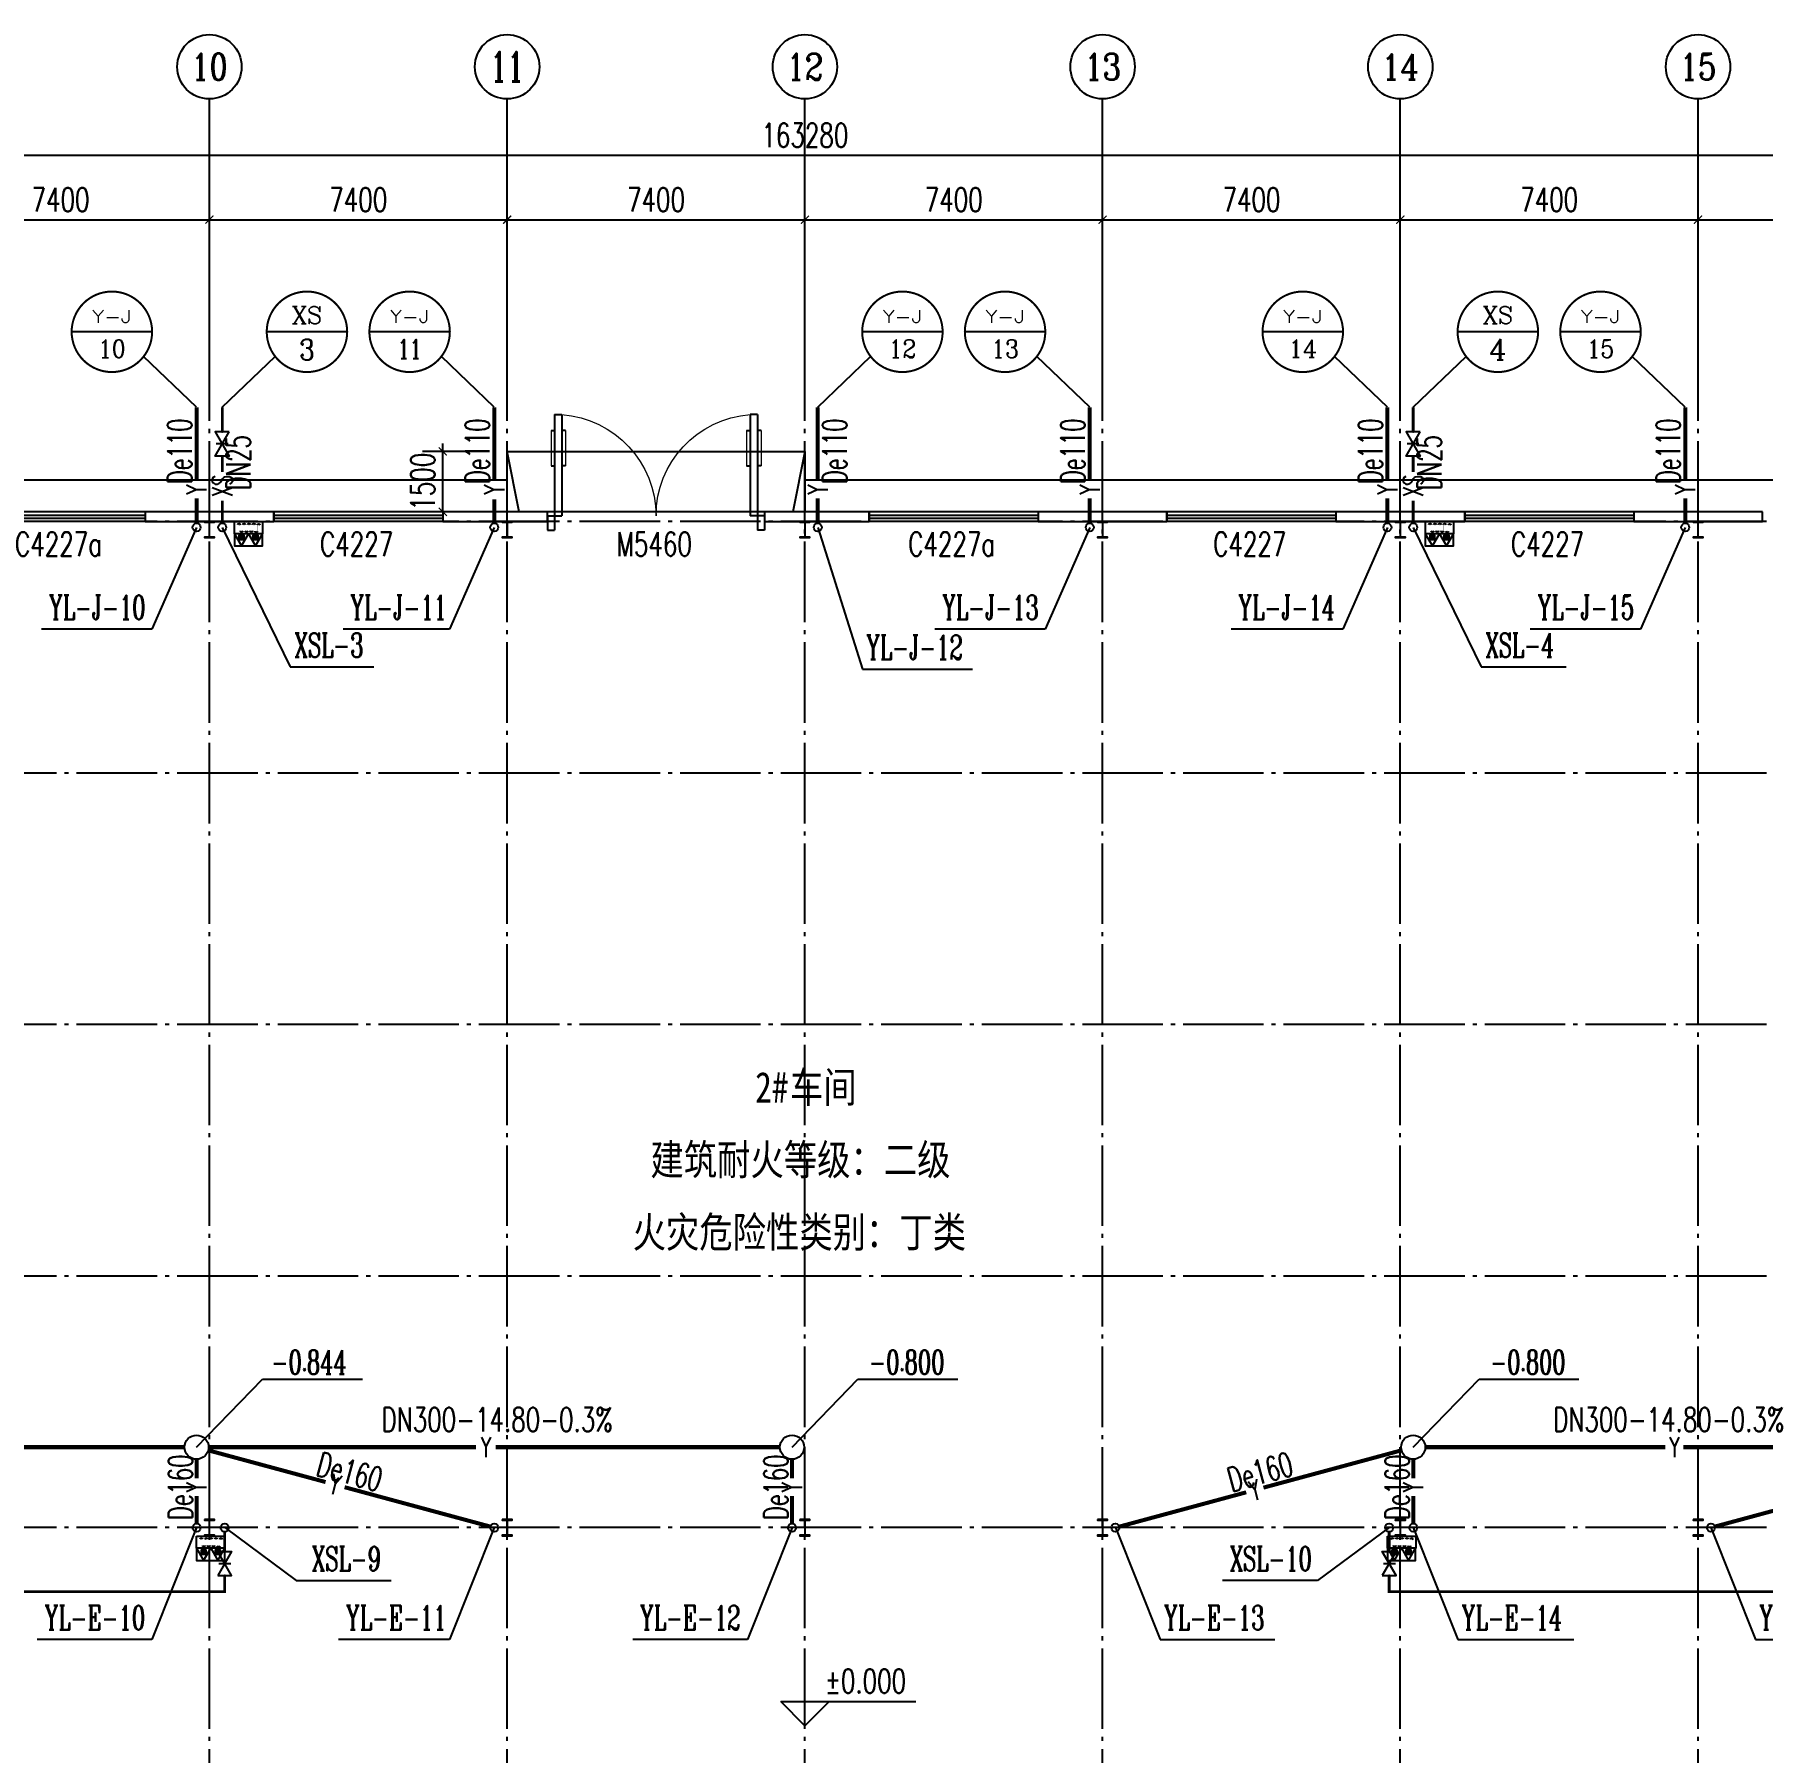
# Model space of a CAD drawing. Header units: millimetres. Extents: x 418304 to 847498, y 48187 to 111456.
# Drawn here: x 421534.4 to 421577.35, y 54546.15 to 54588.83 of the extents above; entities that cross this region are included whole.
import ezdxf
from ezdxf.enums import TextEntityAlignment as Align

# ---------------------------------------------------------------- set-up
doc = ezdxf.new("R2010")
doc.units = ezdxf.units.MM
doc.header["$LTSCALE"] = 1000
doc.linetypes.add('DOTE', pattern=[2.42, 2, -0.2, 0.02, -0.2])
for name, color, linetype in [('AXIS', 3, 'Continuous'), ('AXIS_TEXT', 7, 'Continuous'), ('COLUMN', 2, 'Continuous'), ('DIM_ELEV', 3, 'Continuous'), ('DIM_消防', 3, 'Continuous'), ('DIM_雨水', 3, 'Continuous'), ('DOTE', 8, 'DOTE'), ('EQUIP_消防', 7, 'Continuous'), ('PIPE-消防', 1, 'Continuous'), ('PIPE-雨水', 4, 'Continuous'), ('PUB_DIM', 3, 'Continuous'), ('PUB_TEXT', 7, 'Continuous'), ('TEXT_消防', 7, 'Continuous'), ('TEXT_雨水', 7, 'Continuous'), ('TWT_LEAD', 3, 'Continuous'), ('TWT_TEXT', 7, 'Continuous'), ('VALVE_消防', 7, 'Continuous'), ('VPIPE-消防', 1, 'Continuous'), ('VPIPE-雨水', 4, 'Continuous'), ('WALL-PARAPET', 6, 'Continuous'), ('WELL_雨水', 4, 'Continuous'), ('WINDOW', 4, 'Continuous'), ('WINDOW_TEXT', 7, 'Continuous')]:
    doc.layers.add(name, color=color, linetype=linetype)
doc.styles.add('_TCH_AXIS', font='COMPLEX', dxfattribs={"bigfont": 'GBCBIG'})
doc.styles.add('_TCH_DIM', font='SIMPLEX', dxfattribs={"bigfont": 'GBCBIG'})
doc.styles.add('_TCH_DIM_T3', font='SIMPLEX', dxfattribs={"width": 0.705882, "bigfont": 'GBCBIG'})
doc.styles.add('_TCH_WINDOW', font='SIMPLEX', dxfattribs={"height": 3.5, "bigfont": 'GBCBIG'})
doc.styles.add('_TWT_CIRCLE', font='COMPLEX', dxfattribs={"width": 1.1, "height": 3, "bigfont": 'HZTXT'})
doc.styles.add('_TWT_PIPEDN', font='SIMPLEX', dxfattribs={"width": 0.8, "height": 3, "bigfont": 'HZTXT'})
doc.styles.add('_TWT_PIPETEXT', font='SIMPLEX', dxfattribs={"width": 0.8, "height": 3.5, "bigfont": 'HZTXT'})
doc.styles.add('_TWT_SERIAL', font='COMPLEX', dxfattribs={"width": 0.8, "height": 3, "bigfont": 'HZTXT'})
doc.styles.add('COMPLEX', font='COMPLEX')
doc.styles.add('YAYA', font='', dxfattribs={"width": 0.8, "height": 1})
doc.styles.get('YAYA').set_extended_font_data('SimSun')
doc.dimstyles.new('_TCH_ARCH&&200', dxfattribs={"dimtxt": 595, "dimasz": 200, "dimexe": 500, "dimexo": 600, "dimgap": 200, "dimtad": 1, "dimdec": 0, "dimzin": 0, "dimdsep": 46, "dimtxsty": '_TCH_DIM_T3', "dimblk": 'ARCHTICK', "dimcen": 0.09, "dimclrt": 7, "dimazin": 2, "dimtfac": 1, "dimtdec": 0, "dimtix": 1, "dimtmove": 2, "dimatfit": 3, "dimfxl": 0, "dimtolj": 1, "dimtzin": 0, "dimarcsym": 0})

# ---------------------------------------------------------------- blocks, each defined once
blk = doc.blocks.new('A$C797E1D2B')
at = {"layer": 'COLUMN'}
h = blk.add_hatch(color=256, dxfattribs=at)
h.paths.add_polyline_path([(125, 400), (250, 400), (250, 388), (130, 388), (130, 200), (125, 200)])
h.paths.add_polyline_path([(0, 400), (125, 400), (125, 200), (120, 200), (120, 388), (0, 388)])
h.paths.add_polyline_path([(0, 12), (120, 12), (120, 200), (125, 200), (125, 0), (0, 0)])
h.paths.add_polyline_path([(125, 200), (130, 200), (130, 12), (250, 12), (250, 0), (125, 0)])
blk.add_lwpolyline([(250, 0), (250, 12), (130, 12), (130, 388), (250, 388), (250, 400), (0, 400), (0, 388), (120, 388), (120, 12), (0, 12), (0, 0)], close=True, dxfattribs=at)
blk = doc.blocks.new('消防软管卷盘')
blk.add_lwpolyline([(4963954, 151899), (4963954, 150312), (4964641, 150312), (4964641, 151899)], close=True)
for points, const_width in [([(4964134, 151704), (4964482, 151704)], 1), ([(4964134, 151566), (4964482, 151566)], 1), ([(4964134, 151428), (4964482, 151428)], 1), ([(4964134, 151290), (4964482, 151290)], 1), ([(4964134, 151152), (4964482, 151152)], 1), ([(4964134, 151014), (4964482, 151014)], 0.1), ([(4964134, 150876), (4964482, 150876)], 1), ([(4964134, 150738), (4964482, 150738)], 1), ([(4964150, 150600), (4964499, 150600)], 1), ([(4964150, 150462), (4964499, 150462)], 1)]:
    blk.add_lwpolyline(points, dxfattribs=dict(const_width=const_width))
for centre, start, end in [((4964134, 151636), 90, 270), ((4964134, 151360), 90, 270), ((4964134, 151084), 90, 270), ((4964482, 151498), 270, 90), ((4964482, 151222), 270, 90), ((4964482, 150946), 270, 90), ((4964134, 150808), 90, 270), ((4964150, 150532), 90, 270), ((4964499, 150670), 270, 90)]:
    blk.add_arc(centre, 69, start, end)
blk = doc.blocks.new('$TwtSys$00000546')
h = blk.add_hatch()
h.set_pattern_fill('ANSI31', color=256, scale=200, style=0)
h.set_pattern_definition([(45, (-38543.802, -6670.83), (-17.67767, 17.67767), [])])
h.paths.add_polyline_path([(-65, 174), (65, 174), (65, 44), (-65, 44)])
for points in [[(0, 344), (-198, 0), (198, 0)], [(-65, 174), (65, 174), (65, 44), (-65, 44)]]:
    blk.add_lwpolyline(points, close=True)
blk = doc.blocks.new('92623')
blk.add_lwpolyline([(8910066, 83014), (8909273, 83014), (8909273, 82670), (8910066, 82670)], close=True)
at = {"xscale": -0.5, "yscale": 0.5, "zscale": 0.5, "rotation": 89.99999999998747}
blk.add_blockref('消防软管卷盘', (8985223, 2565334), dxfattribs=at)
at = {"layer": 'EQUIP_消防', "color": 8, "rotation": 180}
for p in [(8909471, 83014), (8909868, 83014)]:
    blk.add_blockref('$TwtSys$00000546', p, dxfattribs=at)
blk = doc.blocks.new('$DorLib2D$00000011')
for p, q in [((-0.4667, 0.4709), (-0.4667, -0.0625)), ((-0.4667, 0.4709), (-0.4333, 0.4709)), ((-0.4333, 0.4709), (-0.4333, 0.0042)), ((0.4333, 0.4709), (0.4333, 0.0042)), ((0.4667, 0.4709), (0.4333, 0.4709)), ((0.4667, 0.4709), (0.4667, -0.0625)), ((-0.4833, 0.3962), (-0.4667, 0.3962)), ((-0.4167, 0.3962), (-0.4333, 0.3962)), ((0.4167, 0.3962), (0.4333, 0.3962)), ((0.4833, 0.3962), (0.4667, 0.3962)), ((-0.4833, 0.2346), (-0.4667, 0.2346)), ((-0.4167, 0.2346), (-0.4333, 0.2346)), ((0.4167, 0.2346), (0.4333, 0.2346)), ((0.4833, 0.2346), (0.4667, 0.2346)), ((-0.5, 0.0042), (-0.4333, 0.0042)), ((-0.5, 0.0042), (-0.5, -0.0625)), ((0.5, 0.0042), (0.4333, 0.0042)), ((0.5, 0.0042), (0.5, -0.0625)), ((-0.5, -0.0625), (-0.4667, -0.0625)), ((0.5, -0.0625), (0.4667, -0.0625))]:
    blk.add_line(p, q)
at = {"lineweight": 13}
for p, q in [((-0.4833, 0.3962), (-0.4833, 0.2346)), ((-0.4167, 0.3962), (-0.4167, 0.2346)), ((0.4167, 0.3962), (0.4167, 0.2346)), ((0.4833, 0.3962), (0.4833, 0.2346))]:
    blk.add_line(p, q, dxfattribs=at)
for centre, start, end in [((-0.4667, 0.0042), 0, 85.90396), ((0.4667, 0.0042), 94.09604, 180)]:
    blk.add_arc(centre, 0.4667, start, end, dxfattribs=at)
blk = doc.blocks.new('$TCHSYS$WIN2D')
for p, q in [((-0.5, 0.5), (0.5, 0.5)), ((-0.5, 0.5), (-0.5, -0.5)), ((0.5, 0.5), (0.5, -0.5)), ((0.5, 0.167), (-0.5, 0.167)), ((0.5, -0.167), (-0.5, -0.167)), ((-0.5, -0.5), (0.5, -0.5))]:
    blk.add_line(p, q)
blk = doc.blocks.new('_AXISO')
blk.add_circle((0, 0), 0.5)
at = {"layer": 'AXIS_TEXT', "style": 'COMPLEX', "width": 1.041667}
blk.add_attdef('A', text='', height=0.56, dxfattribs=at).set_placement((-0.25, -0.28), (0.25, -0.28), align=Align.FIT)
blk = doc.blocks.new('_ArchTick')
at = {"color": 0, "linetype": 'ByBlock', "const_width": 0.15}
blk.add_lwpolyline([(-0.5, -0.5), (0.5, 0.5)], dxfattribs=at)
blk = doc.blocks.new('*D222')
at = {"layer": 'AXIS', "color": 0, "lineweight": -2}
for p, q in [((487606, 130727), (487606, 137227)), ((650886, 130727), (650886, 137227)), ((487606, 136727), (650886, 136727))]:
    blk.add_line(p, q, dxfattribs=at)
at = {"layer": 'Defpoints', "color": 0}
for p in [(650886, 136727), (487606, 130127), (650886, 130127)]:
    blk.add_point(p, dxfattribs=at)
at = {"layer": 'AXIS', "color": 0, "lineweight": -2, "xscale": 200, "yscale": 200, "zscale": 200, "rotation": 180}
blk.add_blockref('_ArchTick', (487606, 136727), dxfattribs=at)
at = {"layer": 'AXIS', "color": 0, "lineweight": -2, "xscale": 200, "yscale": 200, "zscale": 200}
blk.add_blockref('_ArchTick', (650886, 136727), dxfattribs=at)
at = {"layer": 'AXIS', "color": 7, "insert": (569246, 137224), "char_height": 595, "attachment_point": 5, "style": '_TCH_DIM_T3'}
blk.add_mtext('\\A1;163280', dxfattribs=at)
blk = doc.blocks.new('*D232')
at = {"layer": 'AXIS', "color": 0, "lineweight": -2}
for p, q in [((547046, 130727), (547046, 135627)), ((554446, 130727), (554446, 135627)), ((547046, 135127), (554446, 135127))]:
    blk.add_line(p, q, dxfattribs=at)
at = {"layer": 'Defpoints', "color": 0}
for p in [(554446, 135127), (547046, 130127), (554446, 130127)]:
    blk.add_point(p, dxfattribs=at)
at = {"layer": 'AXIS', "color": 0, "lineweight": -2, "xscale": 200, "yscale": 200, "zscale": 200, "rotation": 180}
blk.add_blockref('_ArchTick', (547046, 135127), dxfattribs=at)
at = {"layer": 'AXIS', "color": 0, "lineweight": -2, "xscale": 200, "yscale": 200, "zscale": 200}
blk.add_blockref('_ArchTick', (554446, 135127), dxfattribs=at)
at = {"layer": 'AXIS', "color": 7, "insert": (550746, 135624), "char_height": 595, "attachment_point": 5, "style": '_TCH_DIM_T3'}
blk.add_mtext('\\A1;7400', dxfattribs=at)
blk = doc.blocks.new('*D233')
at = {"layer": 'AXIS', "color": 0, "lineweight": -2}
for p, q in [((554446, 130727), (554446, 135627)), ((561846, 130727), (561846, 135627)), ((554446, 135127), (561846, 135127))]:
    blk.add_line(p, q, dxfattribs=at)
at = {"layer": 'Defpoints', "color": 0}
for p in [(561846, 135127), (554446, 130127), (561846, 130127)]:
    blk.add_point(p, dxfattribs=at)
at = {"layer": 'AXIS', "color": 0, "lineweight": -2, "xscale": 200, "yscale": 200, "zscale": 200, "rotation": 180}
blk.add_blockref('_ArchTick', (554446, 135127), dxfattribs=at)
at = {"layer": 'AXIS', "color": 0, "lineweight": -2, "xscale": 200, "yscale": 200, "zscale": 200}
blk.add_blockref('_ArchTick', (561846, 135127), dxfattribs=at)
at = {"layer": 'AXIS', "color": 7, "insert": (558146, 135624), "char_height": 595, "attachment_point": 5, "style": '_TCH_DIM_T3'}
blk.add_mtext('\\A1;7400', dxfattribs=at)
blk = doc.blocks.new('*D234')
at = {"layer": 'AXIS', "color": 0, "lineweight": -2}
for p, q in [((561846, 130727), (561846, 135627)), ((569246, 130727), (569246, 135627)), ((561846, 135127), (569246, 135127))]:
    blk.add_line(p, q, dxfattribs=at)
at = {"layer": 'Defpoints', "color": 0}
for p in [(569246, 135127), (561846, 130127), (569246, 130127)]:
    blk.add_point(p, dxfattribs=at)
at = {"layer": 'AXIS', "color": 0, "lineweight": -2, "xscale": 200, "yscale": 200, "zscale": 200, "rotation": 180}
blk.add_blockref('_ArchTick', (561846, 135127), dxfattribs=at)
at = {"layer": 'AXIS', "color": 0, "lineweight": -2, "xscale": 200, "yscale": 200, "zscale": 200}
blk.add_blockref('_ArchTick', (569246, 135127), dxfattribs=at)
at = {"layer": 'AXIS', "color": 7, "insert": (565546, 135624), "char_height": 595, "attachment_point": 5, "style": '_TCH_DIM_T3'}
blk.add_mtext('\\A1;7400', dxfattribs=at)
blk = doc.blocks.new('*D235')
at = {"layer": 'AXIS', "color": 0, "lineweight": -2}
for p, q in [((569246, 130727), (569246, 135627)), ((576646, 130727), (576646, 135627)), ((569246, 135127), (576646, 135127))]:
    blk.add_line(p, q, dxfattribs=at)
at = {"layer": 'Defpoints', "color": 0}
for p in [(576646, 135127), (569246, 130127), (576646, 130127)]:
    blk.add_point(p, dxfattribs=at)
at = {"layer": 'AXIS', "color": 0, "lineweight": -2, "xscale": 200, "yscale": 200, "zscale": 200, "rotation": 180}
blk.add_blockref('_ArchTick', (569246, 135127), dxfattribs=at)
at = {"layer": 'AXIS', "color": 0, "lineweight": -2, "xscale": 200, "yscale": 200, "zscale": 200}
blk.add_blockref('_ArchTick', (576646, 135127), dxfattribs=at)
at = {"layer": 'AXIS', "color": 7, "insert": (572946, 135624), "char_height": 595, "attachment_point": 5, "style": '_TCH_DIM_T3'}
blk.add_mtext('\\A1;7400', dxfattribs=at)
blk = doc.blocks.new('*D236')
at = {"layer": 'AXIS', "color": 0, "lineweight": -2}
for p, q in [((576646, 130727), (576646, 135627)), ((584046, 130727), (584046, 135627)), ((576646, 135127), (584046, 135127))]:
    blk.add_line(p, q, dxfattribs=at)
at = {"layer": 'Defpoints', "color": 0}
for p in [(584046, 135127), (576646, 130127), (584046, 130127)]:
    blk.add_point(p, dxfattribs=at)
at = {"layer": 'AXIS', "color": 0, "lineweight": -2, "xscale": 200, "yscale": 200, "zscale": 200, "rotation": 180}
blk.add_blockref('_ArchTick', (576646, 135127), dxfattribs=at)
at = {"layer": 'AXIS', "color": 0, "lineweight": -2, "xscale": 200, "yscale": 200, "zscale": 200}
blk.add_blockref('_ArchTick', (584046, 135127), dxfattribs=at)
at = {"layer": 'AXIS', "color": 7, "insert": (580346, 135624), "char_height": 595, "attachment_point": 5, "style": '_TCH_DIM_T3'}
blk.add_mtext('\\A1;7400', dxfattribs=at)
blk = doc.blocks.new('*D237')
at = {"layer": 'AXIS', "color": 0, "lineweight": -2}
for p, q in [((584046, 130727), (584046, 135627)), ((591446, 130727), (591446, 135627)), ((584046, 135127), (591446, 135127))]:
    blk.add_line(p, q, dxfattribs=at)
at = {"layer": 'Defpoints', "color": 0}
for p in [(591446, 135127), (584046, 130127), (591446, 130127)]:
    blk.add_point(p, dxfattribs=at)
at = {"layer": 'AXIS', "color": 0, "lineweight": -2, "xscale": 200, "yscale": 200, "zscale": 200, "rotation": 180}
blk.add_blockref('_ArchTick', (584046, 135127), dxfattribs=at)
at = {"layer": 'AXIS', "color": 0, "lineweight": -2, "xscale": 200, "yscale": 200, "zscale": 200}
blk.add_blockref('_ArchTick', (591446, 135127), dxfattribs=at)
at = {"layer": 'AXIS', "color": 7, "insert": (587746, 135624), "char_height": 595, "attachment_point": 5, "style": '_TCH_DIM_T3'}
blk.add_mtext('\\A1;7400', dxfattribs=at)
blk = doc.blocks.new('*D238')
at = {"layer": 'AXIS', "color": 0, "lineweight": -2}
for p, q in [((591446, 130727), (591446, 135627)), ((598846, 130727), (598846, 135627)), ((591446, 135127), (598846, 135127))]:
    blk.add_line(p, q, dxfattribs=at)
at = {"layer": 'Defpoints', "color": 0}
for p in [(598846, 135127), (591446, 130127), (598846, 130127)]:
    blk.add_point(p, dxfattribs=at)
at = {"layer": 'AXIS', "color": 0, "lineweight": -2, "xscale": 200, "yscale": 200, "zscale": 200, "rotation": 180}
blk.add_blockref('_ArchTick', (591446, 135127), dxfattribs=at)
at = {"layer": 'AXIS', "color": 0, "lineweight": -2, "xscale": 200, "yscale": 200, "zscale": 200}
blk.add_blockref('_ArchTick', (598846, 135127), dxfattribs=at)
at = {"layer": 'AXIS', "color": 7, "insert": (595146, 135624), "char_height": 595, "attachment_point": 5, "style": '_TCH_DIM_T3'}
blk.add_mtext('\\A1;7400', dxfattribs=at)
blk = doc.blocks.new('*D259')
at = {"layer": 'Defpoints', "color": 0}
for p in [(560246, 129367), (561846, 129367), (561846, 127867)]:
    blk.add_point(p, dxfattribs=at)
at = {"layer": 'PUB_DIM', "color": 0, "lineweight": -2}
for p, q in [((561246, 129367), (559746, 129367)), ((560246, 129367), (560246, 129567)), ((560246, 127867), (560246, 129367)), ((561246, 127867), (559746, 127867)), ((560246, 127867), (560246, 127667))]:
    blk.add_line(p, q, dxfattribs=at)
at = {"layer": 'PUB_DIM', "color": 0, "lineweight": -2, "xscale": 200, "yscale": 200, "zscale": 200}
for p, rotation in [((560246, 129367), 270), ((560246, 127867), 90)]:
    blk.add_blockref('_ArchTick', p, dxfattribs=dict(at, rotation=rotation))
at = {"layer": 'PUB_DIM', "color": 7, "insert": (559748, 128617), "char_height": 595, "attachment_point": 5, "rotation": 90, "style": '_TCH_DIM_T3'}
blk.add_mtext('\\A1;1500', dxfattribs=at)
blk = doc.blocks.new('$VALVE$00000296')
for points in [[(-125, 72), (-125, -72), (125, 72), (125, -72), (-125, 72)], [(0, 60), (0, -64)]]:
    blk.add_lwpolyline(points)
for p in [(-125, 0), (125, 0)]:
    blk.add_point(p)
blk = doc.blocks.new('$TwtSys$00000187')
blk.add_circle((0, 0, 0), 0.5)
blk = doc.blocks.new('2436')
at = {"layer": 'PIPE-消防', "linetype": 'Continuous'}
for points in [[(554825.2, 101035.7), (554860.2, 101035.7), (554860.2, 101000.7)], [(554825.2, 101035.7), (554825.2, 101000.7), (554860.2, 101000.7)], [(583768.6, 101035.7), (583733.6, 101035.7), (583733.6, 101000.7)], [(583768.6, 101035.7), (583768.6, 101000.7), (583733.6, 101000.7)]]:
    blk.add_hatch(color=256, dxfattribs=at).paths.add_polyline_path(points)
at = {"color": 8, "ltscale": 0.5}
for p, q in [((562146, 127866.8), (561846, 129366.8)), ((569246, 129366.8), (568946, 127866.8))]:
    blk.add_line(p, q, dxfattribs=at)
for points in [[(561846, 127866.8), (561846, 129366.8), (569246, 129366.8), (569246, 127866.8)], [(517446, 128666.8), (561846, 128666.8)], [(569246, 128666.8), (621046, 128666.8)]]:
    blk.add_lwpolyline(points, dxfattribs=at)
at = {"layer": 'AXIS'}
for p, q in [((554446, 130126.8), (554446, 138126.8)), ((561846, 130126.8), (561846, 138126.8)), ((569246, 130126.8), (569246, 138126.8)), ((576646, 130126.8), (576646, 138126.8)), ((584046, 130126.8), (584046, 138126.8)), ((591446, 130126.8), (591446, 138126.8))]:
    blk.add_line(p, q, dxfattribs=at)
at = {"layer": 'DIM_ELEV'}
for p, q in [((569246, 97706.2), (568646, 98306.2)), ((568646, 98306.2), (572006, 98306.2)), ((569246, 97706.2), (569846, 98306.2))]:
    blk.add_line(p, q, dxfattribs=at)
at = {"layer": 'DIM_消防'}
for p, q in [((553021.7, 132341.5), (551021.7, 132341.5)), ((557870.2, 132341.5), (555870.2, 132341.5)), ((560421.7, 132341.5), (558421.7, 132341.5)), ((572670.2, 132341.5), (570670.2, 132341.5)), ((575221.7, 132341.5), (573221.7, 132341.5)), ((582621.7, 132341.5), (580621.7, 132341.5)), ((587470.2, 132341.5), (585470.2, 132341.5)), ((590021.7, 132341.5), (588021.7, 132341.5)), ((554126.4, 130467.9), (552810.7, 131727.1)), ((554765.5, 130467.9), (556081.2, 131727.1)), ((561526.4, 130467.9), (560210.7, 131727.1)), ((569565.5, 130467.9), (570881.2, 131727.1)), ((576326.4, 130467.9), (575010.7, 131727.1)), ((583726.4, 130467.9), (582410.7, 131727.1)), ((584365.5, 130467.9), (585681.2, 131727.1)), ((591126.4, 130467.9), (589810.7, 131727.1)), ((554765.5, 127482.7), (556453.5, 124016.9, 3000)), ((584365.5, 127482.7), (586053.5, 124016.9, 3000)), ((556453.5, 124016.9, 3000), (558535.4, 124016.9, 3000)), ((586053.5, 124016.9, 3000), (588170.1, 124016.9, 3000))]:
    blk.add_line(p, q, dxfattribs=at)
at = {"layer": 'DIM_消防', "color": 3}
for p, q in [((554825.2, 102626.8), (556604.1, 101315.1)), ((583768.6, 102626.8), (581989.6, 101315.1)), ((556604.1, 101315.1), (558967.3, 101315.1)), ((581989.6, 101315.1), (579626.5, 101315.1))]:
    blk.add_line(p, q, dxfattribs=at)
at = {"layer": 'DIM_消防', "const_width": 50}
for points in [[(553021.7, 132341.5, 1), (551021.7, 132341.5, 1)], [(557870.2, 132341.5, 1), (555870.2, 132341.5, 1)], [(560421.7, 132341.5, 1), (558421.7, 132341.5, 1)], [(572670.2, 132341.5, 1), (570670.2, 132341.5, 1)], [(575221.7, 132341.5, 1), (573221.7, 132341.5, 1)], [(582621.7, 132341.5, 1), (580621.7, 132341.5, 1)], [(587470.2, 132341.5, 1), (585470.2, 132341.5, 1)], [(590021.7, 132341.5, 1), (588021.7, 132341.5, 1)]]:
    blk.add_lwpolyline(points, format="xyb", close=True, dxfattribs=at)
at = {"layer": 'DIM_雨水'}
for p, q in [((554126.4, 127482.7), (553016.4, 124954.4)), ((561526.4, 127482.7), (560416.4, 124954.4)), ((569565.5, 127482.7), (570675.6, 123960.6)), ((576326.4, 127482.7), (575216.4, 124954.4)), ((583726.4, 127482.7), (582616.4, 124954.4)), ((591126.4, 127482.7), (590016.4, 124954.4)), ((553016.4, 124954.4), (550275.5, 124954.4)), ((560416.4, 124954.4), (557766.1, 124954.4)), ((575216.4, 124954.4), (572475.5, 124954.4)), ((582616.4, 124954.4), (579839.2, 124954.4)), ((590016.4, 124954.4), (587275.5, 124954.4)), ((570675.6, 123960.6), (573416.4, 123960.6)), ((554126.4, 102626.8), (553016.4, 99849.6)), ((561526.4, 102626.8), (560416.4, 99849.6)), ((568926.4, 102626.8), (567816.4, 99849.6)), ((576965.5, 102626.8), (578075.6, 99849.6)), ((584365.5, 102626.8, 3000), (585475.6, 99849.6, 3000)), ((591765.5, 102626.8, 3000), (592875.6, 99849.6, 3000)), ((553016.4, 99849.6), (550166.3, 99849.6)), ((560416.4, 99849.6), (557657.3, 99849.6)), ((567816.4, 99849.6), (564966.3, 99849.6)), ((578075.6, 99849.6), (580925.6, 99849.6)), ((585475.6, 99849.6, 3000), (588362.1, 99849.6, 3000)), ((592875.6, 99849.6, 3000), (595725.6, 99849.6, 3000))]:
    blk.add_line(p, q, dxfattribs=at)
at = {"layer": 'DOTE'}
for p, q in [((554446, 75126.8), (554446, 130126.8)), ((561846, 75126.8), (561846, 130126.8)), ((569246, 75126.8), (569246, 130126.8)), ((576646, 75126.8), (576646, 130126.8)), ((584046, 75126.8), (584046, 130126.8)), ((591446, 75126.8), (591446, 130126.8)), ((653146, 127626.8), (485346, 127626.8)), ((653146, 121376.8), (485346, 121376.8)), ((653146, 115126.8), (485346, 115126.8)), ((653146, 108876.8), (485346, 108876.8)), ((653146, 102626.8), (485346, 102626.8))]:
    blk.add_line(p, q, dxfattribs=at)
at = {"layer": 'PIPE-消防', "linetype": 'Continuous', "const_width": 70}
for points in [[(554765.5, 129854.6), (554765.5, 130467.9)], [(584365.5, 129854.6), (584365.5, 130467.9)], [(554765.5, 128859.8), (554765.5, 129254.6)], [(584365.5, 128859.8), (584365.5, 129254.6)], [(554765.5, 127582.7), (554765.5, 128141.8)], [(584365.5, 127582.7), (584365.5, 128141.8)], [(554825.2, 102526.8), (554825.2, 102035.3)], [(583768.6, 102526.8), (583768.6, 102035.3)], [(554825.2, 101435.3), (554825.2, 101035.7)], [(583768.6, 101435.3), (583768.6, 101035.7)], [(540830.9, 101035.7), (554825.2, 101035.7)], [(583768.6, 101035.7), (596676.8, 101035.7)]]:
    blk.add_lwpolyline(points, dxfattribs=at)
at = {"layer": 'PIPE-雨水', "linetype": 'Continuous', "const_width": 100}
for points in [[(554126.4, 128646.9), (554126.4, 130467.9)], [(561526.4, 128669.8), (561526.4, 130467.9)], [(569565.5, 128646.9), (569565.5, 130467.9)], [(576326.4, 128646.9), (576326.4, 130467.9)], [(583726.4, 128646.9), (583726.4, 130467.9)], [(591126.4, 128646.9), (591126.4, 130467.9)], [(554126.4, 127582.7), (554126.4, 128203.1)], [(561526.4, 127582.7), (561526.4, 128180.2)], [(569565.5, 127582.7), (569565.5, 128203.1)], [(576326.4, 127582.7), (576326.4, 128203.1)], [(583726.4, 127582.7), (583726.4, 128203.1)], [(591126.4, 127582.7), (591126.4, 128203.1)], [(553826.4, 104626.8), (548207.9, 104626.8)], [(554416.1, 104548.5), (557333.4, 103760.1)], [(561073.8, 104626.8), (554426.4, 104626.8)], [(568626.4, 104626.8), (561563.3, 104626.8)], [(580644.2, 103621.1), (584075.9, 104548.5)], [(584665.5, 104626.8), (590634.3, 104626.8)], [(591078.1, 104626.8), (598865.5, 104626.8)], [(557806, 103632.3), (561429.9, 102652.9)], [(577062, 102652.9), (580215.8, 103505.3)], [(591862, 102652.9), (595015.8, 103505.3)]]:
    blk.add_lwpolyline(points, dxfattribs=at)
at = {"layer": 'PIPE-雨水', "linetype": 'Continuous', "ltscale": 2, "const_width": 100}
for points in [[(554126.4, 103856.3), (554126.4, 104326.8)], [(568926.4, 103856.3), (568926.4, 104326.8)], [(584365.5, 103856.3), (584365.5, 104326.8)], [(554126.4, 102726.8), (554126.4, 103412.5)], [(568926.4, 102726.8), (568926.4, 103412.5)], [(584365.5, 102726.8), (584365.5, 103412.5)]]:
    blk.add_lwpolyline(points, dxfattribs=at)
at = {"layer": 'TWT_LEAD'}
for p, q in [((554126.4, 104626.8), (555765.1, 106318.5)), ((555765.1, 106318.5), (558246.9, 106318.5)), ((568926.4, 104626.8), (570565.1, 106318.5)), ((570565.1, 106318.5), (573046.9, 106318.5)), ((584365.5, 104626.8), (586004.1, 106318.5)), ((586004.1, 106318.5), (588485.9, 106318.5))]:
    blk.add_line(p, q, dxfattribs=at)
at = {"layer": 'VPIPE-消防', "linetype": 'Continuous'}
for centre in [(554765.5, 127482.7), (584365.5, 127482.7), (554825.2, 102626.8), (583768.6, 102626.8)]:
    blk.add_circle(centre, 100, dxfattribs=at)
at = {"layer": 'VPIPE-雨水', "linetype": 'Continuous'}
for centre in [(554126.4, 127482.7), (561526.4, 127482.7), (569565.5, 127482.7), (576326.4, 127482.7), (583726.4, 127482.7), (591126.4, 127482.7), (554126.4, 102626.8), (561526.4, 102626.8), (568926.4, 102626.8), (576965.5, 102626.8), (584365.5, 102626.8), (591765.5, 102626.8)]:
    blk.add_circle(centre, 100, dxfattribs=at)
at = {"layer": 'WALL-PARAPET'}
for p, q in [((556046, 127866.8), (552846, 127866.8)), ((552846, 127866.8), (552846, 127626.8)), ((552846, 127626.8), (556046, 127626.8)), ((556046, 127626.8), (556046, 127866.8)), ((562846, 127866.8), (560246, 127866.8)), ((560246, 127866.8), (560246, 127626.8)), ((560246, 127626.8), (562846, 127626.8)), ((562846, 127626.8), (562846, 127866.8)), ((570846, 127866.8), (568246, 127866.8)), ((568246, 127866.8), (568246, 127626.8)), ((568246, 127626.8), (570846, 127626.8)), ((570846, 127626.8), (570846, 127866.8)), ((578246, 127866.8), (575046, 127866.8)), ((575046, 127866.8), (575046, 127626.8)), ((575046, 127626.8), (578246, 127626.8)), ((578246, 127626.8), (578246, 127866.8)), ((585646, 127866.8), (582446, 127866.8)), ((582446, 127866.8), (582446, 127626.8)), ((582446, 127626.8), (585646, 127626.8)), ((585646, 127626.8), (585646, 127866.8)), ((593046, 127866.8), (589846, 127866.8)), ((589846, 127866.8), (589846, 127626.8)), ((589846, 127626.8), (593046, 127626.8)), ((593046, 127626.8), (593046, 127866.8))]:
    blk.add_line(p, q, dxfattribs=at)
at = {"layer": 'WINDOW'}
blk.add_line((568246, 127866.8), (562846, 127866.8), dxfattribs=at)
at = {"rotation": 180}
for p in [(554571, 127626.8), (561971, 127626.8), (569371, 127626.8), (576771, 127626.8), (584171, 127626.8), (591571, 127626.8), (554571, 102826.8), (561971, 102826.8), (569371, 102826.8), (576771, 102826.8), (584171, 102826.8), (591571, 102826.8)]:
    blk.add_blockref('A$C797E1D2B', p, dxfattribs=at)
at = {"xscale": 0.882, "yscale": 0.882, "zscale": 0.882}
for p in [(-7302911.3, 54105.8), (-7273311.3, 54105.8), (-7303851, 28897.5), (-7274251, 28897.5)]:
    blk.add_blockref('92623', p, dxfattribs=at)
at = {"layer": 'AXIS'}
ref = blk.add_blockref('_AXISO', (554446, 138926.8), dxfattribs=dict(at, xscale=1600, yscale=1600, zscale=1600))
ref.add_attrib('A', '10', dxfattribs={"layer": 'AXIS_TEXT', "height": 656.89, "style": '_TCH_AXIS'}).set_placement((553992.4, 138598.4), (554899.5, 138598.4), align=Align.FIT)
ref = blk.add_blockref('_AXISO', (561846, 138926.8), dxfattribs=dict(at, xscale=1600, yscale=1600, zscale=1600))
ref.add_attrib('A', '11', dxfattribs={"layer": 'AXIS_TEXT', "height": 737.53, "style": '_TCH_AXIS'}).set_placement((561424.5, 138558), (562267.4, 138558), align=Align.FIT)
ref = blk.add_blockref('_AXISO', (569246, 138926.8), dxfattribs=dict(at, xscale=1600, yscale=1600, zscale=1600))
ref.add_attrib('A', '12', dxfattribs={"layer": 'AXIS_TEXT', "height": 656.89, "style": '_TCH_AXIS'}).set_placement((568792.4, 138598.4), (569699.5, 138598.4), align=Align.FIT)
ref = blk.add_blockref('_AXISO', (576646, 138926.8), dxfattribs=dict(at, xscale=1600, yscale=1600, zscale=1600))
ref.add_attrib('A', '13', dxfattribs={"layer": 'AXIS_TEXT', "height": 656.89, "style": '_TCH_AXIS'}).set_placement((576192.4, 138598.4), (577099.5, 138598.4), align=Align.FIT)
ref = blk.add_blockref('_AXISO', (584046, 138926.8), dxfattribs=dict(at, xscale=1600, yscale=1600, zscale=1600))
ref.add_attrib('A', '14', dxfattribs={"layer": 'AXIS_TEXT', "height": 628.15, "style": '_TCH_AXIS'}).set_placement((583582.3, 138612.7), (584509.6, 138612.7), align=Align.FIT)
ref = blk.add_blockref('_AXISO', (591446, 138926.8), dxfattribs=dict(at, xscale=1600, yscale=1600, zscale=1600))
ref.add_attrib('A', '15', dxfattribs={"layer": 'AXIS_TEXT', "height": 656.89, "style": '_TCH_AXIS'}).set_placement((590992.4, 138598.4), (591899.5, 138598.4), align=Align.FIT)
at = {"layer": 'VALVE_消防', "xscale": -2.4, "yscale": -2.4, "zscale": 2.4}
for p, rotation in [((554765.5, 129554.6), 90), ((584365.5, 129554.6), 90), ((554825.2, 101735.3), 270), ((583768.6, 101735.3), 270)]:
    blk.add_blockref('$VALVE$00000296', p, dxfattribs=dict(at, rotation=rotation))
at = {"layer": 'WELL_雨水', "xscale": 600, "yscale": 600, "zscale": 600, "rotation": 180}
for p in [(554126.4, 104626.8), (568926.4, 104626.8), (584365.5, 104626.8)]:
    blk.add_blockref('$TwtSys$00000187', p, dxfattribs=at)
at = {"layer": 'WINDOW'}
ref = blk.add_blockref('$DorLib2D$00000011', (565546, 127746.8), dxfattribs=dict(at, xscale=5400, yscale=-5400, zscale=5400, rotation=180))
ref.add_attrib('A', 'M5460', (564566, 126769.5), dxfattribs={"layer": 'WINDOW_TEXT', "height": 595, "style": '_TCH_WINDOW', "width": 0.705882})
ref = blk.add_blockref('$TCHSYS$WIN2D', (550746, 127746.8), dxfattribs=dict(at, xscale=4200, yscale=-240, zscale=4200, rotation=180))
ref.add_attrib('A', 'C4227a', (549616, 126769.5), dxfattribs={"layer": 'WINDOW_TEXT', "height": 595, "style": '_TCH_WINDOW', "width": 0.705882})
ref = blk.add_blockref('$TCHSYS$WIN2D', (558146, 127746.8), dxfattribs=dict(at, xscale=4200, yscale=-240, zscale=4200, rotation=180))
ref.add_attrib('A', 'C4227', (557196, 126769.5), dxfattribs={"layer": 'WINDOW_TEXT', "height": 595, "style": '_TCH_WINDOW', "width": 0.705882})
ref = blk.add_blockref('$TCHSYS$WIN2D', (572946, 127746.8), dxfattribs=dict(at, xscale=4200, yscale=-240, zscale=4200, rotation=180))
ref.add_attrib('A', 'C4227a', (571816, 126769.5), dxfattribs={"layer": 'WINDOW_TEXT', "height": 595, "style": '_TCH_WINDOW', "width": 0.705882})
ref = blk.add_blockref('$TCHSYS$WIN2D', (580346, 127746.8), dxfattribs=dict(at, xscale=4200, yscale=-240, zscale=4200, rotation=180))
ref.add_attrib('A', 'C4227', (579396, 126769.5), dxfattribs={"layer": 'WINDOW_TEXT', "height": 595, "style": '_TCH_WINDOW', "width": 0.705882})
ref = blk.add_blockref('$TCHSYS$WIN2D', (587746, 127746.8), dxfattribs=dict(at, xscale=4200, yscale=-240, zscale=4200, rotation=180))
ref.add_attrib('A', 'C4227', (586796, 126769.5), dxfattribs={"layer": 'WINDOW_TEXT', "height": 595, "style": '_TCH_WINDOW', "width": 0.705882})
at = {"layer": 'DIM_消防', "color": 7, "style": '_TWT_CIRCLE'}
for s, height, p, p2 in [('Y-J', 319.91, (551535.7, 132563.1), (552507.7, 132563.1)), ('XS', 423.95, (556492.7, 132542.3), (557247.8, 132542.3)), ('Y-J', 319.91, (558935.7, 132563.1), (559907.7, 132563.1)), ('Y-J', 319.91, (571184.3, 132563.1), (572156.2, 132563.1)), ('Y-J', 319.91, (573735.7, 132563.1), (574707.7, 132563.1)), ('Y-J', 319.91, (581135.7, 132563.1), (582107.7, 132563.1)), ('XS', 423.95, (586092.7, 132542.3), (586847.8, 132542.3)), ('Y-J', 319.91, (588535.7, 132563.1), (589507.7, 132563.1)), ('10', 448.85, (551680.8, 131696.1), (552362.6, 131696.1)), ('3', 517.5, (556680.5, 131638.3), (557060, 131638.3)), ('11', 473.59, (559124, 131675.5), (559719.4, 131675.5)), ('12', 448.85, (571329.3, 131696.1), (572011.2, 131696.1)), ('13', 448.85, (573880.8, 131696.1), (574562.6, 131696.1)), ('14', 438.86, (581265.4, 131704.4), (581978, 131704.4)), ('4', 509.7, (586256.6, 131644.9), (586683.8, 131644.9)), ('15', 448.85, (588680.8, 131696.1), (589362.6, 131696.1))]:
    blk.add_text(s, height=height, dxfattribs=at).set_placement(p, p2, align=Align.FIT)
at = {"layer": 'PUB_TEXT'}
for s, height, style, width, p in [('2#', 759.49, 'YAYA', 0.8, (568012.2, 113190.5)), ('车间', 759.49, 'YAYA', 0.8, (568876.4, 113190.5)), ('建筑耐火等级：二级', 759.49, 'YAYA', 0.8, (565406.3, 111390.5)), ('火灾危险性类别：丁类', 759.49, 'YAYA', 0.8, (564964.1, 109590.5)), ('%%P0.000', 595, '_TCH_DIM', 0.705882, (569746, 98516.2))]:
    blk.add_text(s, height=height, dxfattribs=dict(at, style=style, width=width)).set_placement(p)
at = {"layer": 'TEXT_消防', "linetype": 'Continuous', "style": '_TWT_PIPEDN', "width": 0.64}
for p in [(555465.5, 128403.7), (585065.5, 128403.7)]:
    blk.add_text('DN25', height=600, rotation=90, dxfattribs=at).set_placement(p)
at = {"layer": 'TEXT_消防', "style": '_TWT_PIPETEXT', "width": 0.64}
for p in [(555015.5, 128241.8), (584615.5, 128241.8)]:
    blk.add_text('XS', height=500, rotation=90, dxfattribs=at).set_placement(p)
at = {"layer": 'TEXT_雨水', "linetype": 'Continuous', "style": '_TWT_PIPEDN', "width": 0.64}
for s, rotation, p in [('De110', 90, (554005.5, 128553.9)), ('De110', 90, (561405.5, 128553.9)), ('De110', 90, (570286.4, 128553.9)), ('De110', 90, (576205.5, 128553.9)), ('De110', 90, (583605.5, 128553.9)), ('De110', 90, (591005.5, 128553.9)), ('De160', 90, (554026.4, 102813.1)), ('De160', 344.87599, (557067, 103935.6)), ('De160', 90, (568826.4, 102813.1)), ('De160', 15.12401, (579853.9, 103511)), ('De160', 90, (584265.5, 102813.1))]:
    blk.add_text(s, height=600, rotation=rotation, dxfattribs=at).set_placement(p)
at = {"layer": 'TEXT_雨水', "style": '_TWT_PIPETEXT', "width": 0.64}
for rotation, p in [(90, (554376.4, 128303.1)), (90, (561776.4, 128303.1)), (90, (569815.5, 128303.1)), (90, (576576.4, 128303.1)), (90, (583976.4, 128303.1)), (90, (591376.4, 128303.1)), (344.87599, (557386.8, 103486.7)), (90, (554376.4, 103512.5)), (90, (569176.4, 103512.5)), (15.12401, (580377.6, 103290)), (90, (584615.5, 103512.5))]:
    blk.add_text('Y', height=500, rotation=rotation, dxfattribs=at).set_placement(p)
for p in [(561196.6, 104376.8), (590734.3, 104376.8)]:
    blk.add_text('Y', height=500, dxfattribs=at).set_placement(p)
at = {"layer": 'TWT_TEXT'}
for s, height, style, width, p in [('YL-J-10', 600, '_TWT_SERIAL', 0.64, (550455.5, 125194.4)), ('YL-J-11', 600, '_TWT_SERIAL', 0.64, (557946.1, 125194.4)), ('YL-J-13', 600, '_TWT_SERIAL', 0.64, (572655.5, 125194.4)), ('YL-J-14', 600, '_TWT_SERIAL', 0.64, (580019.2, 125194.4)), ('YL-J-15', 600, '_TWT_SERIAL', 0.64, (587455.5, 125194.4)), ('XSL-3', 600, '_TWT_SERIAL', 0.64, (556563.4, 124256.9, 3000)), ('YL-J-12', 600, '_TWT_SERIAL', 0.64, (570767.9, 124200.6)), ('XSL-4', 600, '_TWT_SERIAL', 0.64, (586161.6, 124256.9, 3000)), ('-0.844', 600, '_TWT_SERIAL', 0.64, (555982.3, 106438.5)), ('-0.800', 600, '_TWT_SERIAL', 0.64, (570837.2, 106438.5)), ('-0.800', 600, '_TWT_SERIAL', 0.64, (586276.2, 106438.5)), ('DN300-14.80-0.3%', 595, '_TCH_DIM', 0.705882, (558725.9, 105014.5)), ('DN300-14.80-0.3%', 595, '_TCH_DIM', 0.705882, (587846.4, 105014.5)), ('XSL-9', 600, '_TWT_SERIAL', 0.64, (556995.3, 101555.1)), ('XSL-10', 600, '_TWT_SERIAL', 0.64, (579806.5, 101555.1)), ('YL-E-10', 600, '_TWT_SERIAL', 0.64, (550346.3, 100089.6)), ('YL-E-11', 600, '_TWT_SERIAL', 0.64, (557837.3, 100089.6)), ('YL-E-12', 600, '_TWT_SERIAL', 0.64, (565146.3, 100089.6)), ('YL-E-13', 600, '_TWT_SERIAL', 0.64, (578167.3, 100089.6)), ('YL-E-14', 600, '_TWT_SERIAL', 0.64, (585567.3, 100089.6, 3000)), ('YL-E-15', 600, '_TWT_SERIAL', 0.64, (592967.3, 100089.6, 3000))]:
    blk.add_text(s, height=height, dxfattribs=dict(at, style=style, width=width)).set_placement(p)
at = {"layer": 'AXIS'}
for p1, p2, distance, text, picture, middle in [((487606, 130126.8), (650886, 130126.8), 6600, '163280', '*D222', (569246, 137224.3)), ((547046, 130126.8), (554446, 130126.8), 5000, '7400', '*D232', (550746, 135624.3)), ((554446, 130126.8), (561846, 130126.8), 5000, '7400', '*D233', (558146, 135624.3)), ((561846, 130126.8), (569246, 130126.8), 5000, '7400', '*D234', (565546, 135624.3)), ((569246, 130126.8), (576646, 130126.8), 5000, '7400', '*D235', (572946, 135624.3)), ((576646, 130126.8), (584046, 130126.8), 5000, '7400', '*D236', (580346, 135624.3)), ((584046, 130126.8), (591446, 130126.8), 5000, '7400', '*D237', (587746, 135624.3)), ((591446, 130126.8), (598846, 130126.8), 5000, '7400', '*D238', (595146, 135624.3))]:
    dim = blk.add_aligned_dim(p1=p1, p2=p2, distance=distance, text=text, dimstyle='_TCH_ARCH&&200', dxfattribs=at)
    dim.commit()
    dim.dimension.update_dxf_attribs({"geometry": picture, "text_midpoint": middle})
at = {"layer": 'PUB_DIM'}
dim = blk.add_aligned_dim(p1=(561846, 127866.8), p2=(561846, 129366.8), distance=1600, text='1500', dimstyle='_TCH_ARCH&&200', dxfattribs=at)
dim.commit()
dim.dimension.update_dxf_attribs({"geometry": '*D259', "text_midpoint": (559748.5, 128616.8)})

msp = doc.modelspace()

# ---------------------------------------------------------------- block references
at = {"xscale": 0.001, "yscale": 0.001, "zscale": 0.001}
msp.add_blockref('2436', (420984.305, 54449.106, 3), dxfattribs=at)

doc.saveas('drawing.dxf')
